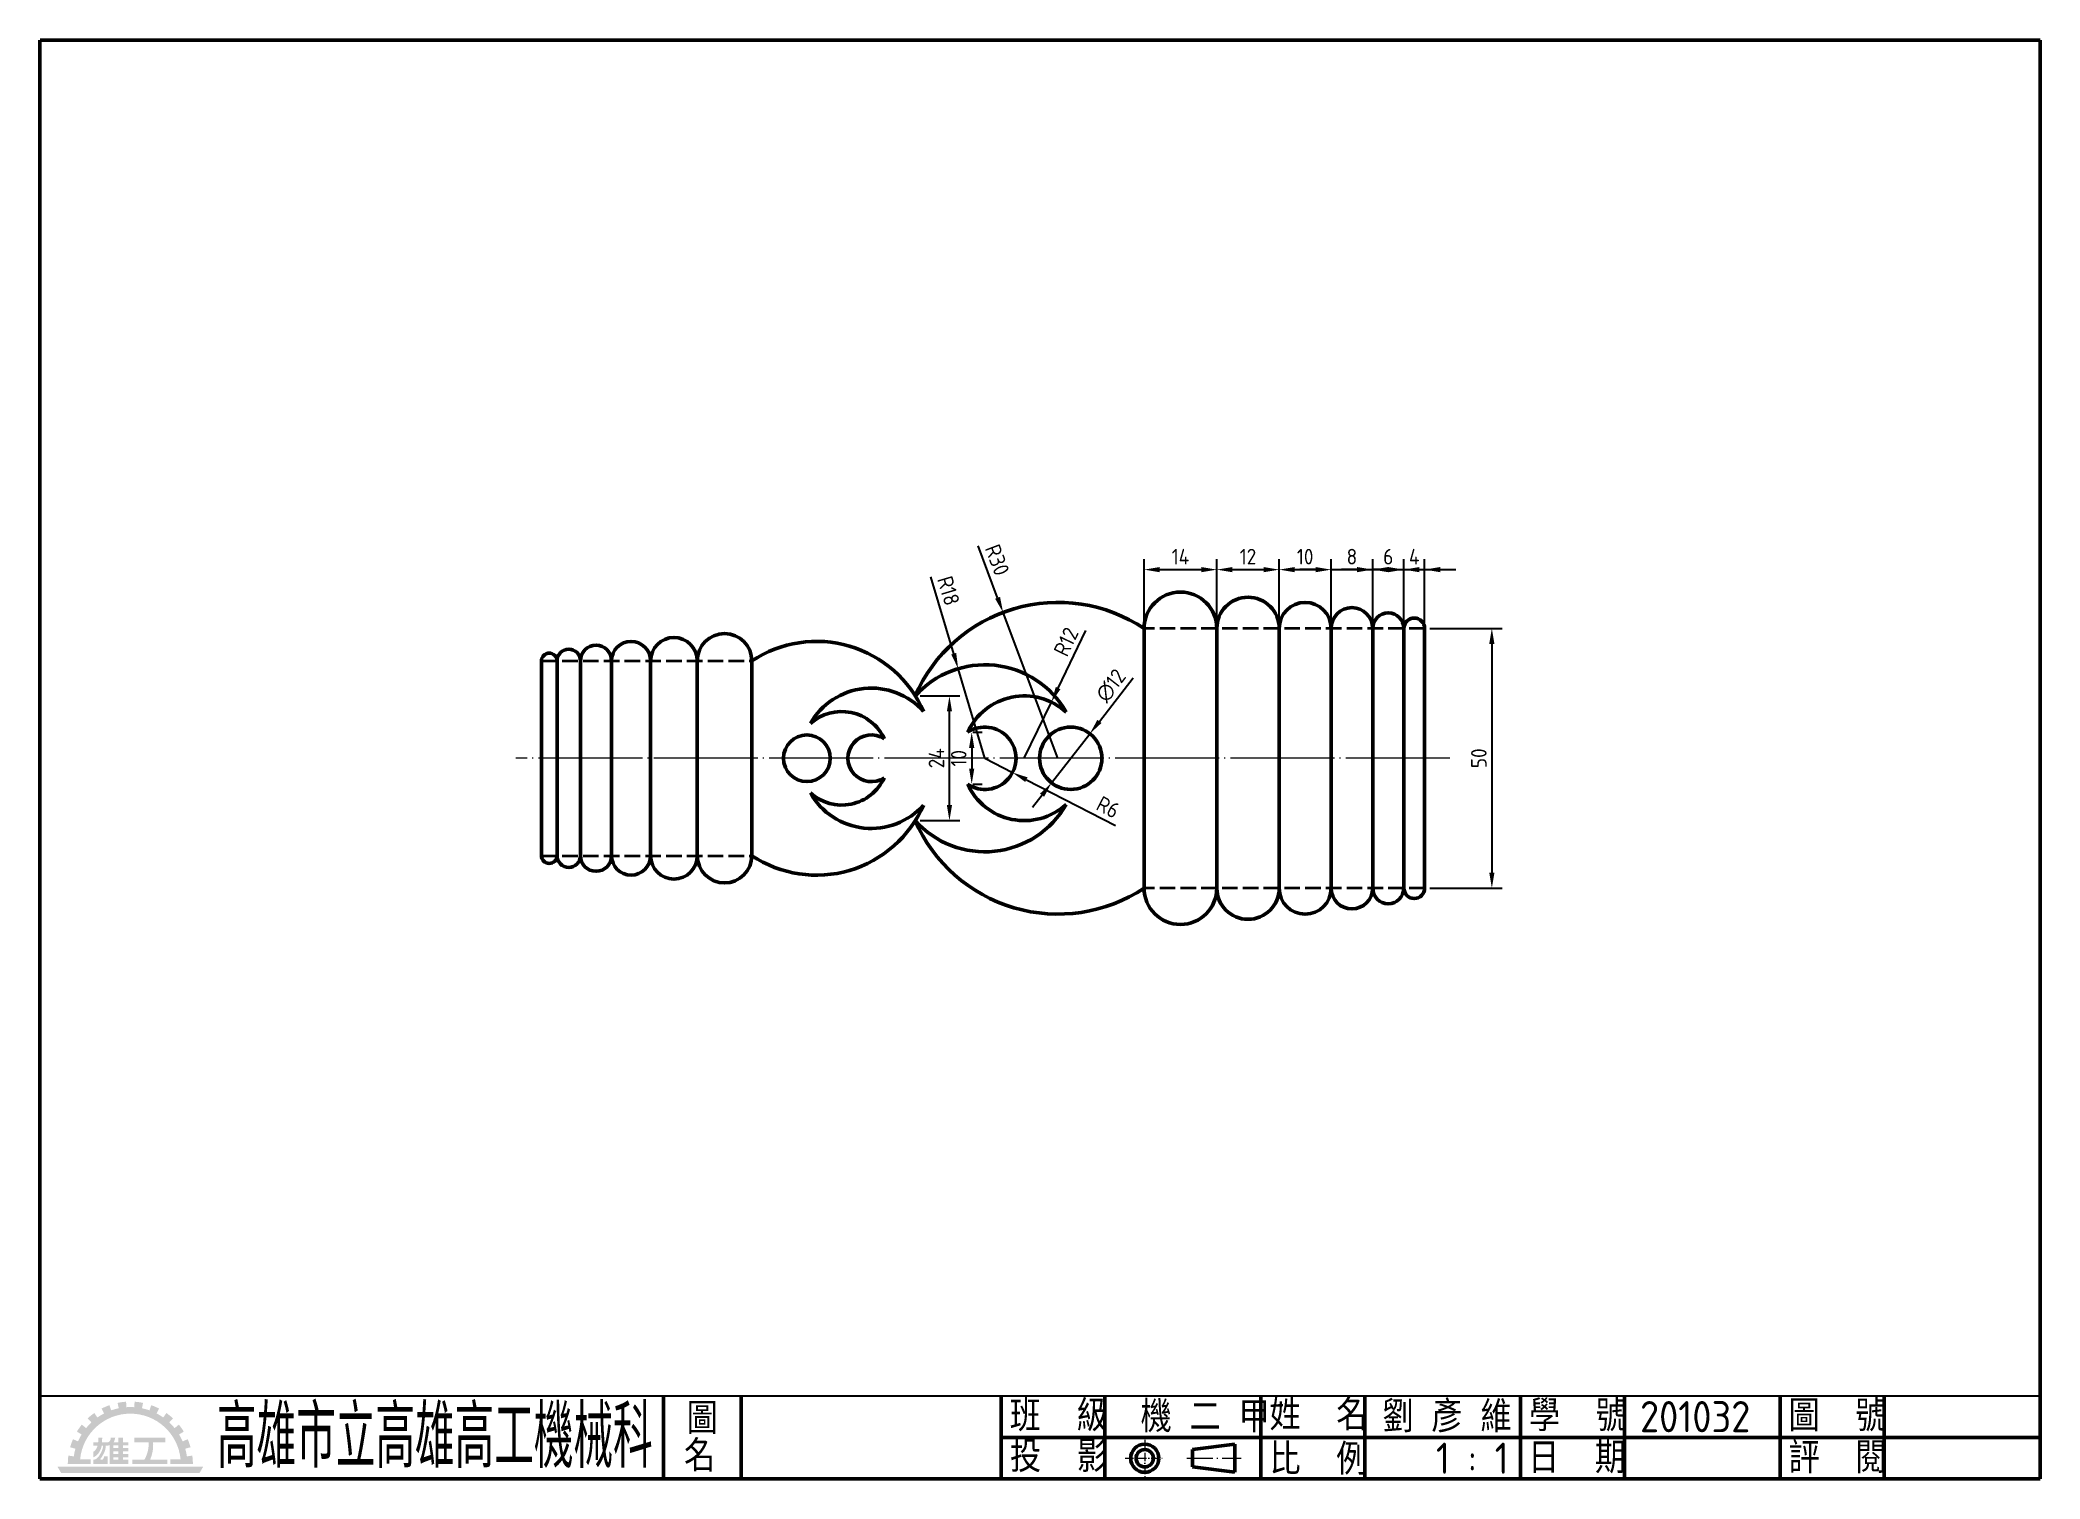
# Model space of a CAD drawing. Extents: x 25 to 410, y 10 to 287.
import ezdxf
from ezdxf.enums import TextEntityAlignment as Align

# ---------------------------------------------------------------- set-up
doc = ezdxf.new("R2010")
doc.units = 0
doc.header["$PDMODE"] = 3
for name, pattern in [('中心線', [22.2, 20, -1, 0.2, -1]), ('中心線5', [6.8, 5, -0.8, 0.2, -0.8]), ('中心線5偏位', [5.1, 2, -0.5, 0.1, -0.5, 2]), ('虛線', [4, 3, -1])]:
    doc.linetypes.add(name, pattern=pattern)
doc.layers.get('0').update_dxf_attribs({"linetype": 'CONTINUOUS'})
doc.layers.get('Defpoints').update_dxf_attribs({"linetype": 'CONTINUOUS'})
for name, color, linetype, lineweight in [('中心線層', 2, '中心線', 18), ('尺度線層', 3, 'CONTINUOUS', 18), ('文字層', 6, 'CONTINUOUS', 18), ('虛線層', 6, '虛線', 35), ('輪廓線層', 7, 'CONTINUOUS', 50)]:
    doc.layers.add(name, color=color, linetype=linetype, lineweight=lineweight)
doc.styles.add('CNS', font='isocp.shx', dxfattribs={"bigfont": 'chineset.shx'})
doc.dimstyles.new('CNS', dxfattribs={"dimscale": 0, "dimtxt": 3, "dimasz": 3, "dimexe": 2, "dimexo": 1, "dimgap": 1, "dimtad": 1, "dimdsep": 46, "dimtxsty": 'CNS', "dimcen": 0, "dimclrt": 1, "dimadec": 0, "dimazin": 0, "dimtfac": 1, "dimtmove": 0, "dimatfit": 3, "dimfxl": 1, "dimtolj": 1, "dimtzin": 0, "dimarcsym": 0})
doc.dimstyles.new('CNS$3', dxfattribs={"dimscale": 0, "dimtxt": 3, "dimasz": 3, "dimexe": 2, "dimexo": 1, "dimgap": 1, "dimtad": 1, "dimdsep": 46, "dimtxsty": 'CNS', "dimcen": 0, "dimclrt": 1, "dimadec": 0, "dimazin": 0, "dimtfac": 1, "dimtmove": 0, "dimatfit": 0, "dimfxl": 1, "dimtolj": 1, "dimtzin": 0, "dimarcsym": 0})
doc.dimstyles.new('CNS$4', dxfattribs={"dimscale": 0, "dimtxt": 3, "dimasz": 3, "dimexe": 2, "dimexo": 1, "dimgap": 1, "dimtad": 1, "dimdsep": 46, "dimtxsty": 'CNS', "dimcen": 0, "dimclrt": 1, "dimadec": 0, "dimazin": 0, "dimtfac": 1, "dimtmove": 0, "dimatfit": 0, "dimfxl": 1, "dimtolj": 1, "dimtzin": 0, "dimarcsym": 0})

# ---------------------------------------------------------------- blocks, each defined once
blk = doc.blocks.new('*D1')
at = {"layer": 'Defpoints', "color": 0}
for p in [(193.46, 160.74), (200.07, 160.74), (193.46, 136.74)]:
    blk.add_point(p, dxfattribs=at)
at = {"layer": '尺度線層', "color": 0, "lineweight": -2}
for p, q in [((194.46, 160.74), (202.07, 160.74)), ((200.07, 139.74), (200.07, 157.74)), ((194.46, 136.74), (202.07, 136.74))]:
    blk.add_line(p, q, dxfattribs=at)
at = {"layer": '尺度線層', "color": 0}
for points in [[(199.57, 157.74), (200.57, 157.74), (200.07, 160.74)], [(199.57, 139.74), (200.57, 139.74), (200.07, 136.74)]]:
    blk.add_solid(points, dxfattribs=at)
at = {"layer": '尺度線層', "color": 1, "insert": (197.57, 148.74), "char_height": 3, "attachment_point": 5, "rotation": 90, "style": 'CNS'}
blk.add_mtext('\\A1;24', dxfattribs=at)
blk = doc.blocks.new('*D2')
at = {"layer": 'Defpoints', "color": 0}
for p in [(203.56, 153.74), (203.56, 143.74), (204.35, 143.74)]:
    blk.add_point(p, dxfattribs=at)
at = {"layer": '尺度線層', "color": 0, "lineweight": -2}
for p, q in [((204.35, 150.74), (204.35, 146.74)), ((204.56, 153.74), (206.35, 153.74)), ((204.56, 143.74), (206.35, 143.74))]:
    blk.add_line(p, q, dxfattribs=at)
at = {"layer": '尺度線層', "color": 0}
for points in [[(203.85, 150.74), (204.85, 150.74), (204.35, 153.74)], [(203.85, 146.74), (204.85, 146.74), (204.35, 143.74)]]:
    blk.add_solid(points, dxfattribs=at)
at = {"layer": '尺度線層', "color": 1, "insert": (201.85, 148.74), "char_height": 3, "attachment_point": 5, "rotation": 90, "style": 'CNS'}
blk.add_mtext('\\A1;10', dxfattribs=at)
blk = doc.blocks.new('*D3')
at = {"layer": 'Defpoints', "color": 0}
for p in [(206.88, 148.74), (212.21, 145.99)]:
    blk.add_point(p, dxfattribs=at)
at = {"layer": '尺度線層', "color": 0, "lineweight": -2}
for p, q in [((206.88, 148.74), (212.21, 145.99)), ((214.88, 144.61), (232.01, 135.78))]:
    blk.add_line(p, q, dxfattribs=at)
at = {"layer": '尺度線層', "color": 0}
blk.add_solid([(215.11, 145.06), (214.65, 144.17), (212.21, 145.99)], dxfattribs=at)
at = {"layer": '尺度線層', "color": 1, "insert": (230.6, 139.32), "char_height": 3, "attachment_point": 5, "rotation": 332.7237, "style": 'CNS'}
blk.add_mtext('\\A1;R6', dxfattribs=at)
blk = doc.blocks.new('*D4')
at = {"layer": 'Defpoints', "color": 0}
for p in [(210.39, 176.81), (220.96, 148.74)]:
    blk.add_point(p, dxfattribs=at)
at = {"layer": '尺度線層', "color": 0, "lineweight": -2}
for p, q in [((209.34, 179.62), (205.57, 189.64)), ((220.96, 148.74), (210.39, 176.81))]:
    blk.add_line(p, q, dxfattribs=at)
at = {"layer": '尺度線層', "color": 0}
blk.add_solid([(209.81, 179.8), (208.87, 179.45), (210.39, 176.81)], dxfattribs=at)
at = {"layer": '尺度線層', "color": 1, "insert": (209.27, 186.91), "char_height": 3, "attachment_point": 5, "rotation": 290.6185, "style": 'CNS'}
blk.add_mtext('\\A1;R30', dxfattribs=at)
blk = doc.blocks.new('*D5')
at = {"layer": 'Defpoints', "color": 0}
for p in [(201.75, 165.99), (206.88, 148.74)]:
    blk.add_point(p, dxfattribs=at)
at = {"layer": '尺度線層', "color": 0, "lineweight": -2}
for p, q in [((200.89, 168.86), (196.49, 183.67)), ((206.88, 148.74), (201.75, 165.99))]:
    blk.add_line(p, q, dxfattribs=at)
at = {"layer": '尺度線層', "color": 0}
blk.add_solid([(201.37, 169.01), (200.41, 168.72), (201.75, 165.99)], dxfattribs=at)
at = {"layer": '尺度線層', "color": 1, "insert": (199.89, 180.98), "char_height": 3, "attachment_point": 5, "rotation": 286.5694, "style": 'CNS'}
blk.add_mtext('\\A1;R18', dxfattribs=at)
blk = doc.blocks.new('*D6')
at = {"layer": 'Defpoints', "color": 0}
for p in [(219.69, 159.54), (214.47, 148.74)]:
    blk.add_point(p, dxfattribs=at)
at = {"layer": '尺度線層', "color": 0, "lineweight": -2}
for p, q in [((220.99, 162.24), (226.35, 173.35)), ((214.47, 148.74), (219.69, 159.54))]:
    blk.add_line(p, q, dxfattribs=at)
at = {"layer": '尺度線層', "color": 0}
blk.add_solid([(220.54, 162.46), (221.44, 162.03), (219.69, 159.54)], dxfattribs=at)
at = {"layer": '尺度線層', "color": 1, "insert": (222.52, 171.16), "char_height": 3, "attachment_point": 5, "rotation": 64.2409, "style": 'CNS'}
blk.add_mtext('\\A1;R12', dxfattribs=at)
blk = doc.blocks.new('*D7')
at = {"layer": 'Defpoints', "color": 0}
for p in [(227.1, 153.47), (219.73, 144)]:
    blk.add_point(p, dxfattribs=at)
at = {"layer": '尺度線層', "color": 0, "lineweight": -2}
for p, q in [((228.94, 155.84), (235.44, 164.19)), ((219.73, 144), (227.1, 153.47)), ((217.89, 141.63), (216.05, 139.26))]:
    blk.add_line(p, q, dxfattribs=at)
at = {"layer": '尺度線層', "color": 0}
for points in [[(228.55, 156.15), (229.34, 155.53), (227.1, 153.47)], [(217.5, 141.94), (218.29, 141.32), (219.73, 144)]]:
    blk.add_solid(points, dxfattribs=at)
at = {"layer": '尺度線層', "color": 1, "insert": (231.14, 162.73), "char_height": 3, "attachment_point": 5, "rotation": 52.1286, "style": 'CNS'}
blk.add_mtext('\\A1;∅12', dxfattribs=at)
blk = doc.blocks.new('*D8')
at = {"layer": 'Defpoints', "color": 0}
for p in [(291.54, 173.74), (291.54, 123.74), (304.48, 123.74)]:
    blk.add_point(p, dxfattribs=at)
at = {"layer": '尺度線層', "color": 0, "lineweight": -2}
for p, q in [((292.54, 173.74), (306.48, 173.74)), ((304.48, 170.74), (304.48, 126.74)), ((292.54, 123.74), (306.48, 123.74))]:
    blk.add_line(p, q, dxfattribs=at)
at = {"layer": '尺度線層', "color": 0}
for points in [[(303.98, 170.74), (304.98, 170.74), (304.48, 173.74)], [(303.98, 126.74), (304.98, 126.74), (304.48, 123.74)]]:
    blk.add_solid(points, dxfattribs=at)
at = {"layer": '尺度線層', "color": 1, "insert": (301.98, 148.74), "char_height": 3, "attachment_point": 5, "rotation": 90, "style": 'CNS'}
blk.add_mtext('\\A1;50', dxfattribs=at)
blk = doc.blocks.new('*D9')
at = {"layer": 'Defpoints', "color": 0}
for p in [(251.54, 185.05), (237.54, 173.74), (251.54, 173.74)]:
    blk.add_point(p, dxfattribs=at)
at = {"layer": '尺度線層', "color": 0, "lineweight": -2}
for p, q in [((237.54, 174.74), (237.54, 187.05)), ((240.54, 185.05), (248.54, 185.05)), ((251.54, 174.74), (251.54, 187.05))]:
    blk.add_line(p, q, dxfattribs=at)
at = {"layer": '尺度線層', "color": 0}
for points in [[(240.54, 185.55), (240.54, 184.55), (237.54, 185.05)], [(248.54, 185.55), (248.54, 184.55), (251.54, 185.05)]]:
    blk.add_solid(points, dxfattribs=at)
at = {"layer": '尺度線層', "color": 1, "insert": (244.54, 187.55), "char_height": 3, "attachment_point": 5, "style": 'CNS'}
blk.add_mtext('\\A1;14', dxfattribs=at)
blk = doc.blocks.new('*D10')
at = {"layer": 'Defpoints', "color": 0}
for p in [(263.54, 185.05), (251.54, 173.74), (263.54, 173.74)]:
    blk.add_point(p, dxfattribs=at)
at = {"layer": '尺度線層', "color": 0, "lineweight": -2}
for p, q in [((251.54, 174.74), (251.54, 187.05)), ((254.54, 185.05), (260.54, 185.05)), ((263.54, 174.74), (263.54, 187.05))]:
    blk.add_line(p, q, dxfattribs=at)
at = {"layer": '尺度線層', "color": 0}
for points in [[(254.54, 185.55), (254.54, 184.55), (251.54, 185.05)], [(260.54, 185.55), (260.54, 184.55), (263.54, 185.05)]]:
    blk.add_solid(points, dxfattribs=at)
at = {"layer": '尺度線層', "color": 1, "insert": (257.54, 187.55), "char_height": 3, "attachment_point": 5, "style": 'CNS'}
blk.add_mtext('\\A1;12', dxfattribs=at)
blk = doc.blocks.new('*D11')
at = {"layer": 'Defpoints', "color": 0}
for p in [(273.54, 185.05), (263.54, 173.74), (273.54, 173.74)]:
    blk.add_point(p, dxfattribs=at)
at = {"layer": '尺度線層', "color": 0, "lineweight": -2}
for p, q in [((263.54, 174.74), (263.54, 187.05)), ((266.54, 185.05), (270.54, 185.05)), ((273.54, 174.74), (273.54, 187.05))]:
    blk.add_line(p, q, dxfattribs=at)
at = {"layer": '尺度線層', "color": 0}
for points in [[(266.54, 185.55), (266.54, 184.55), (263.54, 185.05)], [(270.54, 185.55), (270.54, 184.55), (273.54, 185.05)]]:
    blk.add_solid(points, dxfattribs=at)
at = {"layer": '尺度線層', "color": 1, "insert": (268.54, 187.55), "char_height": 3, "attachment_point": 5, "style": 'CNS'}
blk.add_mtext('\\A1;10', dxfattribs=at)
blk = doc.blocks.new('*D15')
at = {"layer": 'Defpoints', "color": 0}
for p in [(281.54, 185.05), (273.54, 173.74), (281.54, 173.74)]:
    blk.add_point(p, dxfattribs=at)
at = {"layer": '尺度線層', "color": 0, "lineweight": -2}
for p, q in [((270.54, 185.05), (267.54, 185.05)), ((273.54, 174.74), (273.54, 187.05)), ((273.54, 185.05), (281.54, 185.05)), ((281.54, 174.74), (281.54, 187.05)), ((284.54, 185.05), (287.54, 185.05))]:
    blk.add_line(p, q, dxfattribs=at)
at = {"layer": '尺度線層', "color": 0}
for points in [[(270.54, 185.55), (270.54, 184.55), (273.54, 185.05)], [(284.54, 185.55), (284.54, 184.55), (281.54, 185.05)]]:
    blk.add_solid(points, dxfattribs=at)
at = {"layer": '尺度線層', "color": 1, "insert": (277.54, 187.55), "char_height": 3, "attachment_point": 5, "style": 'CNS'}
blk.add_mtext('\\A1;8', dxfattribs=at)
blk = doc.blocks.new('*D16')
at = {"layer": 'Defpoints', "color": 0}
for p in [(291.54, 185.05), (287.54, 173.74), (291.54, 173.74)]:
    blk.add_point(p, dxfattribs=at)
at = {"layer": '尺度線層', "color": 0, "lineweight": -2}
for p, q in [((284.54, 185.05), (281.54, 185.05)), ((287.54, 174.74), (287.54, 187.05)), ((287.54, 185.05), (291.54, 185.05)), ((291.54, 174.74), (291.54, 187.05)), ((294.54, 185.05), (297.54, 185.05))]:
    blk.add_line(p, q, dxfattribs=at)
at = {"layer": '尺度線層', "color": 0}
for points in [[(284.54, 185.55), (284.54, 184.55), (287.54, 185.05)], [(294.54, 185.55), (294.54, 184.55), (291.54, 185.05)]]:
    blk.add_solid(points, dxfattribs=at)
at = {"layer": '尺度線層', "color": 1, "insert": (289.54, 187.55), "char_height": 3, "attachment_point": 5, "style": 'CNS'}
blk.add_mtext('\\A1;4', dxfattribs=at)
blk = doc.blocks.new('*D17')
at = {"layer": 'Defpoints', "color": 0}
for p in [(287.54, 185.05), (281.54, 173.74), (287.54, 173.74)]:
    blk.add_point(p, dxfattribs=at)
at = {"layer": '尺度線層', "color": 0, "lineweight": -2}
for p, q in [((278.54, 185.05), (275.54, 185.05)), ((281.54, 174.74), (281.54, 187.05)), ((281.54, 185.05), (287.54, 185.05)), ((287.54, 174.74), (287.54, 187.05)), ((290.54, 185.05), (293.54, 185.05))]:
    blk.add_line(p, q, dxfattribs=at)
at = {"layer": '尺度線層', "color": 0}
for points in [[(278.54, 185.55), (278.54, 184.55), (281.54, 185.05)], [(290.54, 185.55), (290.54, 184.55), (287.54, 185.05)]]:
    blk.add_solid(points, dxfattribs=at)
at = {"layer": '尺度線層', "color": 1, "insert": (284.54, 187.55), "char_height": 3, "attachment_point": 5, "style": 'CNS'}
blk.add_mtext('\\A1;6', dxfattribs=at)

msp = doc.modelspace()

# ---------------------------------------------------------------- hatches: boundary and pattern name
at = {"layer": '文字層'}
h = msp.add_hatch(color=256, dxfattribs=at)
h.paths.add_polyline_path([(47.444, 22.616), (47.93, 23.553, 0.034161), (46.423, 24.208), (46.069, 23.213, 0.034161), (44.626, 23.617), (44.841, 24.651, 0.034161), (43.213, 24.875), (43.141, 23.821, 0.034161), (41.642, 23.821), (41.57, 24.875, 0.034161), (39.942, 24.651), (40.157, 23.617, 0.034161), (38.714, 23.213), (38.36, 24.208, 0.034161), (36.853, 23.553), (37.339, 22.616, 0.034161), (36.058, 21.837), (35.449, 22.699, 0.034161), (34.174, 21.663), (34.895, 20.891, 0.034161), (33.872, 19.795), (33.053, 20.462, 0.034161), (32.105, 19.119), (33.008, 18.571, 0.034161), (32.318, 17.24), (31.35, 17.661, 0.034161), (30.799, 16.112), (31.816, 15.827, 0.034161), (31.511, 14.36), (30.465, 14.504, 0.034161), (30.353, 12.864), (32.676, 12.864), (34.725, 12.864), (34.725, 13.815), (32.723, 13.815, -0.906522), (52.06, 13.815), (50.058, 13.815), (50.058, 12.864), (52.107, 12.864), (54.43, 12.864, 0.034161), (54.318, 14.504), (53.271, 14.36, 0.034161), (52.966, 15.827), (53.983, 16.112, 0.034161), (53.433, 17.661), (52.465, 17.24, 0.034161), (51.775, 18.571), (52.677, 19.119, 0.034161), (51.73, 20.462), (50.911, 19.795, 0.034161), (49.887, 20.891), (50.608, 21.663, 0.034161), (49.334, 22.699), (48.725, 21.837, 0.034161)])
h.paths.add_polyline_path([(56.436, 12.4), (28.347, 12.4), (29.086, 11.133), (55.697, 11.133)])
h.paths.add_polyline_path([(46.772, 16.976, -0.4324623), (46.877, 17.088), (49.129, 17.088), (49.129, 17.933), (43.173, 17.933), (43.173, 17.088), (45.816, 17.088, -0.4062896), (45.922, 16.986, -0.1355675), (45.125, 13.763, -0.2710986), (45.033, 13.709), (42.771, 13.709), (42.771, 12.864), (49.53, 12.864), (49.53, 13.709), (46.349, 13.709, -0.534383), (46.251, 13.855, 0.1140408)], flags=17)
edge = h.paths.add_edge_path(flags=17)
edge.add_line((42.011, 17.088), (40.955, 17.088))
edge.add_line((40.955, 17.088), (40.955, 17.933))
edge.add_line((40.955, 17.933), (40.11, 17.933))
edge.add_line((40.11, 17.933), (40.11, 17.088))
edge.add_line((40.11, 17.088), (39.187, 17.088))
edge.add_arc((36.665, 18.427), 2.855, 332.04919, 350.04876)
edge.add_line((39.477, 17.933), (38.632, 17.933))
edge.add_arc((37.652, 17.916), 0.98, -69.28167, 0.98538, ccw=False)
edge.add_line((37.999, 17), (37.998, 17.088))
edge.add_line((37.998, 17.088), (36.943, 17.088))
edge.add_spline(control_points=[(36.943, 17.088), (36.943, 17.089), (36.958, 17.371), (36.968, 17.652), (36.971, 17.933)], knot_values=[0, 0, 0, 0, 0.0095957, 4.0021691, 4.0021691, 4.0021691, 4.0021691], degree=3, periodic=0)
edge.add_line((36.971, 17.933), (36.204, 17.933))
edge.add_spline(control_points=[(36.204, 17.933), (36.213, 17.666), (36.243, 17.394), (36.228, 17.128)], knot_values=[0, 0, 0, 0, 3.8001495, 3.8001495, 3.8001495, 3.8001495], degree=3, periodic=0)
edge.add_arc((36.185, 17.131), 0.0422, -90, 0.98697, ccw=False)
edge.add_line((36.185, 17.088), (35.253, 17.088))
edge.add_line((35.253, 17.088), (35.253, 16.408))
edge.add_line((35.253, 16.408), (36.057, 16.408))
edge.add_spline(control_points=[(36.057, 16.408), (36.078, 16.332), (35.96, 16.031), (35.732, 15.602), (35.417, 15.324), (35.253, 15.249)], knot_values=[7.3300886, 7.3300886, 7.3300886, 7.3300886, 8.5708359, 11.5701734, 14.1242576, 14.1242576, 14.1242576, 14.1242576], degree=3, periodic=0)
edge.add_line((35.253, 15.249), (35.253, 14.178))
edge.add_spline(control_points=[(35.253, 14.178), (35.487, 14.263), (36.028, 14.577), (36.54, 15.345), (36.803, 16.009), (36.869, 16.352), (36.878, 16.408)], knot_values=[7.2349194, 7.2349194, 7.2349194, 7.2349194, 10.7683339, 15.8632474, 20.0182649, 20.8272028, 20.8272028, 20.8272028, 20.8272028], degree=3, periodic=0)
edge.add_line((36.878, 16.408), (37.154, 16.394))
edge.add_spline(control_points=[(37.154, 16.394), (37.133, 16.054), (36.941, 15.401), (36.475, 14.575), (35.975, 13.884), (35.463, 13.712), (35.253, 13.709)], knot_values=[0, 0, 0, 0, 4.8346594, 9.4113524, 13.5713852, 16.5633311, 16.5633311, 16.5633311, 16.5633311], degree=3, periodic=0)
edge.add_line((35.253, 13.709), (35.253, 12.864))
edge.add_line((35.253, 12.864), (37.998, 12.864))
edge.add_line((37.998, 12.864), (37.998, 14.387))
edge.add_line((37.998, 14.387), (37.389, 14.387))
edge.add_arc((37.389, 14.303), 0.0845, 90, 183.95095)
edge.add_arc((36.676, 14.253), 0.63, -55.81642, 3.95095, ccw=False)
edge.add_line((37.03, 13.732), (36.7, 13.732))
edge.add_arc((36.7, 13.817), 0.0845, 142.65089, 270, ccw=False)
edge.add_spline(control_points=[(36.633, 13.868), (36.798, 14.085), (37.112, 14.583), (37.548, 15.41), (37.643, 16.069), (37.668, 16.408)], knot_values=[0, 0, 0, 0, 3.8826483, 8.339679, 13.167216, 13.167216, 13.167216, 13.167216], degree=3, periodic=0)
edge.add_line((37.668, 16.408), (38.003, 16.408))
edge.add_arc((37.725, 18.151), 1.765, 279.05865, 293.21741)
edge.add_line((38.421, 16.529), (38.421, 12.864))
edge.add_line((38.421, 12.864), (42.011, 12.864))
edge.add_line((42.011, 12.864), (42.011, 13.709))
edge.add_line((42.011, 13.709), (40.955, 13.709))
edge.add_line((40.955, 13.709), (40.955, 14.202))
edge.add_line((40.955, 14.202), (42.011, 14.202))
edge.add_line((42.011, 14.202), (42.011, 14.836))
edge.add_line((42.011, 14.836), (40.955, 14.836))
edge.add_line((40.955, 14.836), (40.955, 15.328))
edge.add_line((40.955, 15.328), (42.011, 15.328))
edge.add_line((42.011, 15.328), (42.011, 15.962))
edge.add_line((42.011, 15.962), (40.955, 15.962))
edge.add_line((40.955, 15.962), (40.955, 16.455))
edge.add_line((40.955, 16.455), (42.011, 16.455))
edge.add_line((42.011, 16.455), (42.011, 17.088))
h.paths.add_polyline_path([(40.11, 16.455), (40.11, 15.962), (39.097, 15.962), (39.097, 16.455)], flags=16)
h.paths.add_polyline_path([(40.11, 15.328), (40.11, 14.836), (39.097, 14.836), (39.097, 15.328)], flags=16)
h.paths.add_polyline_path([(40.11, 14.202), (40.11, 13.709), (39.097, 13.709), (39.097, 14.202)], flags=16)

# ---------------------------------------------------------------- linework, layer by layer
msp.add_line((25, 26), (410, 26))
at = {"layer": '中心線層'}
msp.add_line((296.363, 148.735), (116.613, 148.735), dxfattribs=at)
at = {"layer": '中心線層', "linetype": '中心線5偏位', "ltscale": 0.8}
for p, q in [((237.67, 17.52), (237.67, 10.434)), ((233.925, 14), (241.256, 14))]:
    msp.add_line(p, q, dxfattribs=at)
at = {"layer": '中心線層', "linetype": '中心線5'}
msp.add_line((245.756, 14), (256.208, 14), dxfattribs=at)
at = {"layer": '虛線層'}
for p, q in [((291.542, 173.735), (237.542, 173.735)), ((291.542, 173.735), (237.542, 173.735)), ((121.533, 167.485), (162.033, 167.485)), ((121.533, 167.485), (162.033, 167.485)), ((121.533, 129.985), (162.033, 129.985)), ((121.533, 129.985), (162.033, 129.985)), ((291.542, 123.735), (237.542, 123.735)), ((291.542, 123.735), (237.542, 123.735))]:
    msp.add_line(p, q, dxfattribs=at)
at = {"layer": '輪廓線層', "color": 5}
for p, q in [((410, 287), (25, 287)), ((25, 287), (25, 10)), ((410, 10), (410, 287)), ((25, 10), (410, 10))]:
    msp.add_line(p, q, dxfattribs=at)
at = {"layer": '輪廓線層'}
for p, q in [((237.542, 173.735), (237.542, 123.735)), ((237.542, 173.735), (237.542, 123.735)), ((251.542, 123.735), (251.542, 173.735)), ((263.542, 123.735), (263.542, 173.735)), ((273.542, 123.735), (273.542, 173.735)), ((281.542, 123.735), (281.542, 173.735)), ((287.542, 123.735), (287.542, 173.735)), ((291.542, 173.735), (291.542, 123.735)), ((291.542, 173.735), (291.542, 123.735)), ((121.533, 167.485), (121.533, 129.985)), ((121.533, 167.485), (121.533, 129.985)), ((124.533, 167.485), (124.533, 129.985)), ((129.033, 167.485), (129.033, 129.985)), ((135.033, 167.485), (135.033, 129.985)), ((142.533, 129.985), (142.533, 167.485)), ((151.533, 167.485), (151.533, 129.985)), ((162.033, 167.485), (162.033, 129.985)), ((162.033, 167.485), (162.033, 129.985)), ((246.862, 15.673), (254.99, 16.709)), ((246.862, 15.673), (246.862, 12.327)), ((254.99, 16.709), (254.99, 11.291)), ((246.862, 12.327), (254.99, 11.291))]:
    msp.add_line(p, q, dxfattribs=at)
at = {"layer": '輪廓線層', "color": 4}
for p, q in [((145, 10), (145, 26)), ((160, 10), (160, 26)), ((210, 10), (210, 26)), ((230, 10), (230, 26)), ((260, 10), (260, 26)), ((280, 10), (280, 26)), ((310, 10), (310, 26)), ((330, 10), (330, 26)), ((360, 10), (360, 26)), ((380, 10), (380, 26)), ((210, 18), (410, 18))]:
    msp.add_line(p, q, dxfattribs=at)
at = {"layer": '輪廓線層'}
for centre, radius in [((223.416, 148.735), 6), ((223.416, 148.735), 6), ((172.627, 148.735), 4.5), ((172.627, 148.735), 4.5), ((237.67, 14), 2.709), ((237.67, 14), 1.673)]:
    msp.add_circle(centre, radius, dxfattribs=at)
for centre, radius, start, end in [((220.959, 148.735), 30, 56.44269, 156.42182), ((220.959, 148.735), 30, 56.44269, 156.42182), ((244.542, 173.735), 7, 0, 180), ((244.542, 173.735), 7, 0, 180), ((257.542, 173.735), 6, 0, 180), ((257.542, 173.735), 6, 0, 180), ((268.542, 173.735), 5, 0, 180), ((268.542, 173.735), 5, 0, 180), ((277.542, 173.735), 4, 0, 180), ((277.542, 173.735), 4, 0, 180), ((284.542, 173.735), 3, 0, 180), ((284.542, 173.735), 3, 0, 180), ((289.542, 173.735), 2, 0, 180), ((289.542, 173.735), 2, 0, 180), ((126.783, 167.485), 2.25, 0, 180), ((126.783, 167.485), 2.25, 0, 180), ((132.033, 167.485), 3, 0, 180), ((132.033, 167.485), 3, 0, 180), ((138.783, 167.485), 3.75, 0, 180), ((138.783, 167.485), 3.75, 0, 180), ((147.033, 167.485), 4.5, 0, 180), ((147.033, 167.485), 4.5, 0, 180), ((156.783, 167.485), 5.25, 0, 180), ((156.783, 167.485), 5.25, 0, 180), ((174.47, 148.735), 22.5, 23.57818, 123.55731), ((174.47, 148.735), 22.5, 23.57818, 123.55731), ((123.033, 167.485), 1.5, 0, 180), ((123.033, 167.485), 1.5, 0, 180), ((206.88, 148.735), 18, 29.60269, 138.18969), ((206.88, 148.735), 18, 29.60269, 138.18969), ((185.029, 148.735), 13.5, 41.81031, 150.39731), ((185.029, 148.735), 13.5, 41.81031, 150.39731), ((214.472, 148.735), 12, 47.81446, 155.37568), ((214.472, 148.735), 12, 47.81446, 155.37568), ((179.335, 148.735), 9, 24.62432, 132.18554), ((179.335, 148.735), 9, 24.62432, 132.18554), ((206.88, 148.735), 6, 236.44269, 123.55731), ((206.88, 148.735), 6, 236.44269, 123.55731), ((185.029, 148.735), 4.5, 56.44269, 303.55731), ((185.029, 148.735), 4.5, 56.44269, 303.55731), ((179.335, 148.735), 9, 227.81446, 335.37568), ((179.335, 148.735), 9, 227.81446, 335.37568), ((214.472, 148.735), 12, 204.62432, 312.18554), ((214.472, 148.735), 12, 204.62432, 312.18554), ((174.47, 148.735), 22.5, 236.44269, 336.42182), ((174.47, 148.735), 22.5, 236.44269, 336.42182), ((185.029, 148.735), 13.5, 209.60269, 318.18969), ((185.029, 148.735), 13.5, 209.60269, 318.18969), ((206.88, 148.735), 18, 221.81031, 330.39731), ((206.88, 148.735), 18, 221.81031, 330.39731), ((220.959, 148.735), 30, 203.57818, 303.55731), ((220.959, 148.735), 30, 203.57818, 303.55731), ((123.033, 129.985), 1.5, 180, 0), ((123.033, 129.985), 1.5, 180, 0), ((126.783, 129.985), 2.25, 180, 0), ((126.783, 129.985), 2.25, 180, 0), ((132.033, 129.985), 3, 180, 0), ((132.033, 129.985), 3, 180, 0), ((138.783, 129.985), 3.75, 180, 0), ((138.783, 129.985), 3.75, 180, 0), ((147.033, 129.985), 4.5, 180, 0), ((147.033, 129.985), 4.5, 180, 0), ((156.783, 129.985), 5.25, 180, 0), ((156.783, 129.985), 5.25, 180, 0), ((244.542, 123.735), 7, 180, 0), ((244.542, 123.735), 7, 180, 0), ((257.542, 123.735), 6, 180, 0), ((257.542, 123.735), 6, 180, 0), ((268.542, 123.735), 5, 180, 0), ((268.542, 123.735), 5, 180, 0), ((277.542, 123.735), 4, 180, 0), ((277.542, 123.735), 4, 180, 0), ((284.542, 123.735), 3, 180, 0), ((284.542, 123.735), 3, 180, 0), ((289.542, 123.735), 2, 180, 0), ((289.542, 123.735), 2, 180, 0)]:
    msp.add_arc(centre, radius, start, end, dxfattribs=at)

# ---------------------------------------------------------------- texts
at = {"layer": '文字層', "style": 'CNS', "width": 0.63661}
msp.add_text('高雄市立高雄高工機械科', height=12, dxfattribs=at).set_placement((59.063, 12.133), (142.937, 12.133), align=Align.FIT)
at = {"layer": '文字層', "style": 'CNS'}
for s, p in [('圖', (149.477, 18.674)), ('班  級', (211.66, 19.175)), ('  機 二 甲', (230, 19)), ('姓  名', (261.674, 19.359)), (' 劉 彥 維', (280, 19)), ('學  號', (311.613, 19.188)), ('201032', (333, 19)), ('圖  號', (361.589, 19.177)), ('名', (148.974, 11.447)), ('投  影', (211.727, 11.323)), ('比  例', (261.676, 10.825)), ('    1 : 1', (280, 11)), ('日  期', (311.444, 11.107)), ('評  閱', (361.602, 11.103))]:
    msp.add_text(s, height=6, dxfattribs=at).set_placement(p)

# ---------------------------------------------------------------- dimensions: what is measured, and where the dimension line sits
at = {"layer": '尺度線層'}
for center, mpoint, picture, middle in [((220.959, 148.735), (210.395, 176.814), '*D4', (206.926, 186.034)), ((206.88, 148.735), (201.747, 165.988), '*D5', (197.498, 180.268)), ((214.472, 148.735), (219.687, 159.543), '*D6', (224.768, 170.074)), ((206.88, 148.735), (212.213, 145.986), '*D3', (229.452, 137.097))]:
    dim = msp.add_radius_dim(center=center, mpoint=mpoint, dimstyle='CNS$4', override={"dimscale": 1}, dxfattribs=at)
    dim.commit()
    dim.dimension.update_dxf_attribs({"geometry": picture, "text_midpoint": middle, "dimtype": 164})
for base, p1, p2, picture, middle in [((251.542, 185.045), (237.542, 173.735), (251.542, 173.735), '*D9', (244.542, 187.545)), ((263.542, 185.045), (251.542, 173.735), (263.542, 173.735), '*D10', (257.542, 187.545)), ((273.542, 185.045), (263.542, 173.735), (273.542, 173.735), '*D11', (268.542, 187.545)), ((281.542, 185.045), (273.542, 173.735), (281.542, 173.735), '*D15', (277.542, 187.545)), ((287.542, 185.045), (281.542, 173.735), (287.542, 173.735), '*D17', (284.542, 187.545)), ((291.542, 185.045), (287.542, 173.735), (291.542, 173.735), '*D16', (289.542, 187.545))]:
    dim = msp.add_linear_dim(base=base, p1=p1, p2=p2, dimstyle='CNS', override={"dimscale": 1}, dxfattribs=at)
    dim.commit()
    dim.dimension.update_dxf_attribs({"geometry": picture, "text_midpoint": middle})
for base, p1, p2, picture, middle in [((304.479, 123.735), (291.542, 173.735), (291.542, 123.735), '*D8', (301.979, 148.735)), ((200.067, 160.735), (193.463, 136.735), (193.463, 160.735), '*D1', (197.567, 148.735)), ((204.352, 143.735), (203.563, 153.735), (203.563, 143.735), '*D2', (201.852, 148.735))]:
    dim = msp.add_linear_dim(base=base, p1=p1, p2=p2, angle=90, dimstyle='CNS', override={"dimscale": 1}, dxfattribs=at)
    dim.commit()
    dim.dimension.update_dxf_attribs({"geometry": picture, "text_midpoint": middle})
dim = msp.add_diameter_dim_2p(p1=(219.733, 143.999), p2=(227.1, 153.472), dimstyle='CNS$3', override={"dimscale": 1}, dxfattribs=at)
dim.commit()
dim.dimension.update_dxf_attribs({"geometry": '*D7', "text_midpoint": (233.11, 161.2), "dimtype": 163})

doc.saveas('drawing.dxf')
